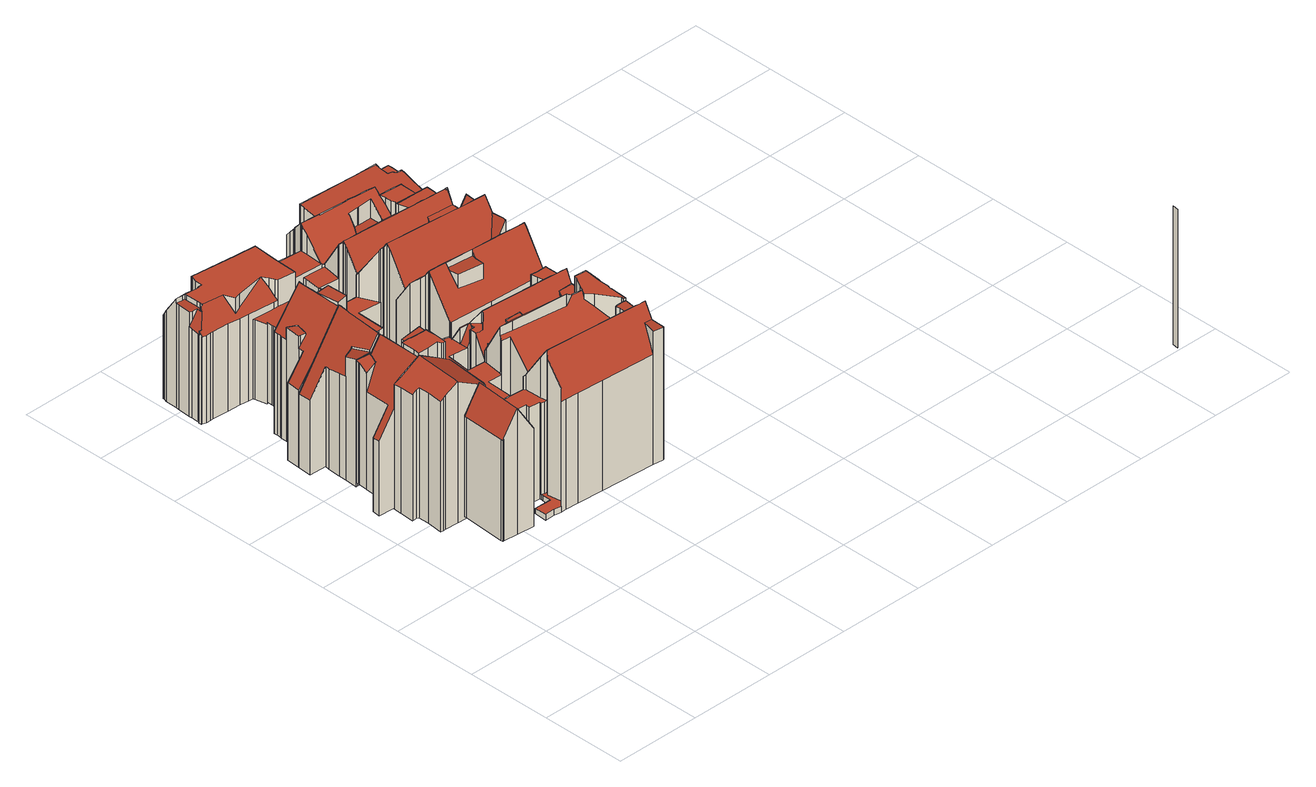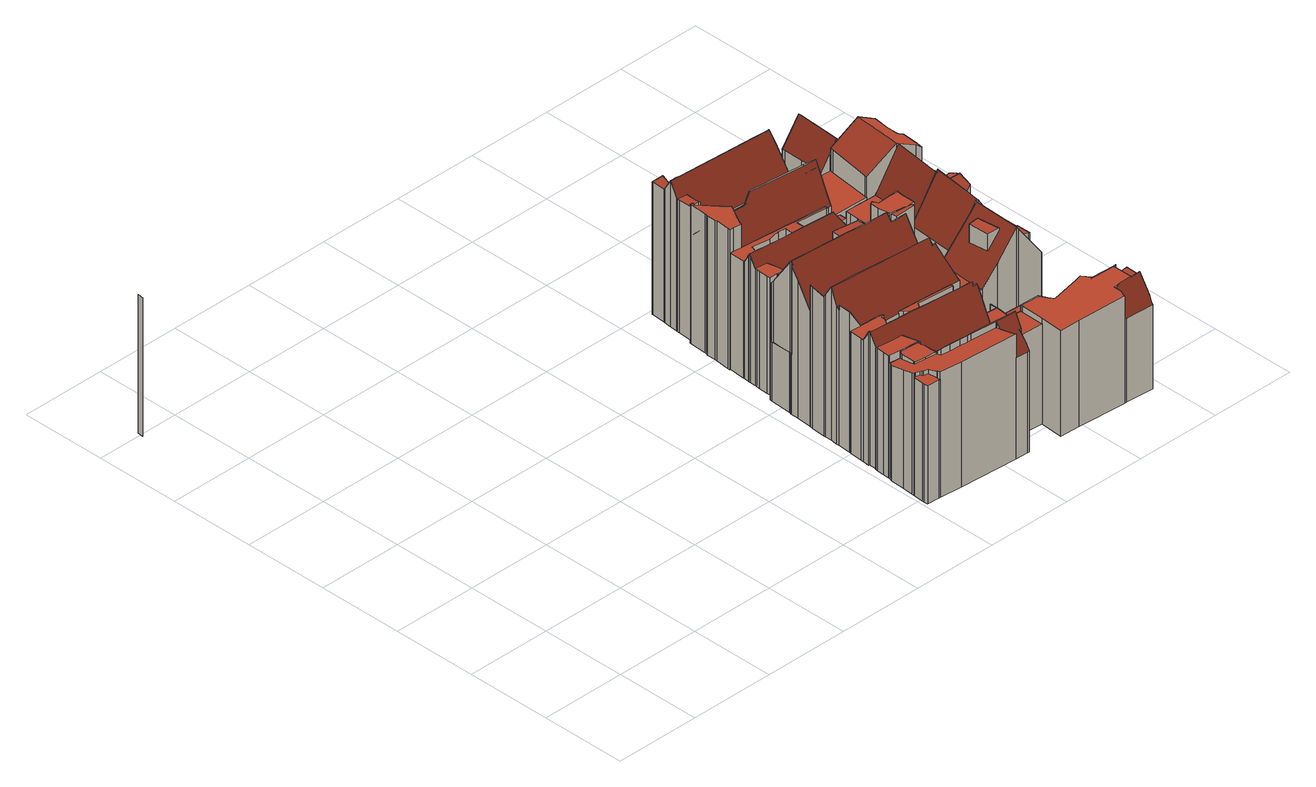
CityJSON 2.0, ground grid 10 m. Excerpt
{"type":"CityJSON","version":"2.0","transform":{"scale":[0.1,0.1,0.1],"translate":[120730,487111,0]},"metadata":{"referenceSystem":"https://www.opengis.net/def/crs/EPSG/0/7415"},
"CityObjects":{
"building1":{"type":"Building","attributes":{"dak_type":"slanted","data_area":88.81,"data_coverage":0.846,"geconstateerd":false,"gid":16983685,"h_dak_50p":15.3,"h_dak_70p":16.5,"h_dak_max":18.03,"h_dak_min":1.53,"h_maaiveld":0.956,"kas_warenhuis":false,"lod11_replace":false,"ondergronds_type":"above ground","oorspronkelijkbouwjaar":1700,"pw_actueel":"yes","pw_bron":"ahn3","reconstructie_methode":"tudelft3d-geoflow","reconstruction_skipped":false,"rmse_lod12":2.76,"rmse_lod13":1.7,"rmse_lod22":0.144,"rn":1,"status":"Pand in gebruik","t_run":171.8,"val3dity_codes_lod12":"[]","val3dity_codes_lod13":"[]","val3dity_codes_lod22":"[]"},"children":["building1-1"]},
"building1-1":{"type":"BuildingPart","parents":["building1"],"geometry":[{"type":"Solid","lod":"2.2","boundaries":[[[[0,1,2,3,4,5,6,7,8,9,10,11,12,13,14,15,16,17,18,19,20,21,22,23,24,25,26,27,28,29,30,31,32,33,34,35,36,37,38,39,40,41,42,43,44,45,46]],[[47,2,1,48]],[[49,50,15,14,51]],[[52,40,39,53]],[[54,28,27,55]],[[56,34,33,57]],[[58,13,12,59]],[[60,32,31,61]],[[62,29,28,54]],[[51,14,13,58]],[[57,33,32,60]],[[63,37,36,64]],[[65,22,21,66]],[[67,26,25,68,69]],[[55,27,26,67]],[[70,11,10,71]],[[72,8,7,73]],[[61,31,30,74]],[[75,3,2,47,76]],[[77,4,3,75]],[[66,21,20,78]],[[79,80,81,82,83,84]],[[78,20,19,85]],[[68,25,24,86]],[[84,83,82,81,87]],[[64,36,35,88]],[[89,43,42,90]],[[91,0,46,92]],[[53,39,38,93]],[[94,41,40,52]],[[90,42,41,94]],[[95,45,44,96]],[[92,46,45,95]],[[97,6,5,98]],[[99,9,8,72]],[[74,30,29,62]],[[71,10,9,99]],[[96,44,43,89]],[[100,23,22,65]],[[98,5,4,77]],[[73,7,6,97]],[[101,102,103]],[[59,12,11,70]],[[101,103,104]],[[105,106,107]],[[76,108,106,105]],[[47,108,76]],[[103,102,50,49]],[[109,16,15,50]],[[110,17,16,109]],[[93,38,37,63]],[[111,91,112,113]],[[114,115,81,80]],[[69,68,115,114]],[[86,24,23,100]],[[116,117,118,119]],[[119,118,120,121]],[[121,120,122]],[[123,85,19,18,124]],[[122,120,85,123]],[[124,18,17,110]],[[88,35,34,56]],[[48,1,0,91,111]],[[113,112,125,126]],[[126,125,80,79]],[[87,81,117,116]],[[77,75,76,105,107,127,73,97,98]],[[70,128,129,104,103,49,51,58,59]],[[129,128,70,71,99,130,131,132,133,134,84,87,116,119,121,122,123,124,110,109,50,102,101,104]],[[130,99,72,73,127,107,106,108,47,48,111,113,126,79,84,134,133,132,131]],[[90,94,52,53,93,63,64,88,135,89]],[[69,114,80,125,112,91,92,95,136,137,138,139,62,54,55,67]],[[85,120,118,117,81,115,68,86,100,65,66,78]],[[88,56,57,60,61,74,62,139,138,137,136,95,96,89,135]]]],"semantics":{"surfaces":[{"type":"GroundSurface"},{"type":"WallSurface","on_footprint_edge":true},{"type":"WallSurface","on_footprint_edge":false},{"type":"RoofSurface"}],"values":[[0,1,1,1,1,1,1,1,1,1,1,1,1,1,1,1,1,1,1,1,1,1,1,1,1,1,1,1,1,1,1,1,1,1,1,1,1,1,1,1,1,2,1,2,2,2,2,2,1,1,1,2,2,2,1,2,2,2,1,2,1,1,1,2,2,2,3,3,3,3,3,3,3,3]]}}]},
"building2":{"type":"Building","attributes":{"dak_type":"slanted","data_area":81.38,"data_coverage":0.637,"geconstateerd":false,"gid":16983687,"h_dak_50p":15.9,"h_dak_70p":16.66,"h_dak_max":18.4,"h_dak_min":12.24,"h_maaiveld":0.617,"kas_warenhuis":false,"lod11_replace":false,"ondergronds_type":"above ground","oorspronkelijkbouwjaar":1765,"pw_actueel":"yes","pw_bron":"ahn3","reconstructie_methode":"tudelft3d-geoflow","reconstruction_skipped":false,"rmse_lod12":2.17,"rmse_lod13":1.18,"rmse_lod22":0.197,"rn":1,"status":"Pand in gebruik","t_run":172.77,"val3dity_codes_lod12":"[]","val3dity_codes_lod13":"[]","val3dity_codes_lod22":"[]"},"children":["building2-1"]},
"building2-1":{"type":"BuildingPart","parents":["building2"],"geometry":[{"type":"Solid","lod":"2.2","boundaries":[[[[140,141,142,143,144,145,146,147,148,149,150,151,152,153,154,155,156,157,158,159,160,161,162,163,164,165,166,167,168,169,170,171,172,173,174,175,176,177,178,179,180]],[[181,179,178,182]],[[183,166,165,184]],[[184,165,164,185]],[[186,163,162,187]],[[185,164,163,186]],[[188,189,190,191]],[[192,193,194,195]],[[196,168,167,197]],[[197,167,166,183]],[[198,171,170,199]],[[200,172,171,198]],[[201,169,168,196]],[[202,161,160,203]],[[204,205,206,207]],[[208,209,210]],[[195,194,210]],[[207,206,145,144,211]],[[211,144,143,212]],[[212,143,142,213]],[[214,215,216,217]],[[218,180,179,181]],[[203,160,159,219]],[[187,162,161,202]],[[219,159,158,220]],[[221,156,155,222]],[[220,158,157,223,224]],[[224,223,225,226]],[[227,199,170,169,201]],[[228,229,199,227]],[[230,175,174,231]],[[232,173,172,200,233]],[[234,235,189,188]],[[191,190,193,192]],[[215,214,192]],[[236,230,235,234]],[[237,177,176,238]],[[182,178,177,237]],[[238,176,175,230,236]],[[239,140,180,218]],[[240,141,140,239]],[[241,146,145,206]],[[242,243,151,150,244]],[[245,246,243,242]],[[247,152,151,243]],[[248,153,152,247]],[[249,250,246,245,251]],[[251,245,252,253]],[[253,252,209,208]],[[254,255,250,249]],[[233,200,255,254]],[[222,155,154,256]],[[256,154,153,248]],[[226,225,229,228]],[[257,149,148,258]],[[258,148,147,259]],[[244,150,149,257]],[[259,147,146,241]],[[217,216,205,204]],[[213,142,141,240]],[[223,157,156,221]],[[231,174,173,232]],[[240,239,218,181,182,237,238,236,234,188,191,192,214,217,204,207,211,212,213]],[[221,222,256,248,247,243,246,250,255,200,198,199,229,225,223]],[[258,259,241,206,205,216,215,192,195,210,209,252,245,242,244,257]],[[220,260,261,262,263,201,196,197,183,184,185,186,187,202,203,219]],[[224,226,228,227,201,263,262,261,260,220]],[[233,254,249,251,253,208,210,194,193,190,189,235,230,231,232]]]],"semantics":{"surfaces":[{"type":"GroundSurface"},{"type":"WallSurface","on_footprint_edge":true},{"type":"WallSurface","on_footprint_edge":false},{"type":"RoofSurface"}],"values":[[0,1,1,1,1,1,2,2,1,1,1,1,1,1,2,2,2,1,1,1,2,1,1,1,1,1,1,2,1,2,1,1,2,2,2,2,1,1,1,1,1,1,1,2,1,1,2,2,2,2,2,1,1,2,1,1,1,1,2,1,1,1,3,3,3,3,3,3]]}}]},
"building3":{"type":"Building","attributes":{"dak_type":"slanted","data_area":94.38,"data_coverage":0.725,"geconstateerd":false,"gid":16983682,"h_dak_50p":13.91,"h_dak_70p":14.42,"h_dak_max":18.72,"h_dak_min":11.21,"h_maaiveld":0.719,"kas_warenhuis":false,"lod11_replace":false,"ondergronds_type":"above ground","oorspronkelijkbouwjaar":1730,"pw_actueel":"yes","pw_bron":"ahn3","reconstructie_methode":"tudelft3d-geoflow","reconstruction_skipped":false,"rmse_lod12":1.55,"rmse_lod13":2.25,"rmse_lod22":0.244,"rn":1,"status":"Pand in gebruik","t_run":245.27,"val3dity_codes_lod12":"[]","val3dity_codes_lod13":"[]","val3dity_codes_lod22":"[]"},"children":["building3-1"]},
"building3-1":{"type":"BuildingPart","parents":["building3"],"geometry":[{"type":"Solid","lod":"2.2","boundaries":[[[[264,265,266,267,268,269,270,271,272,273,274,275,276,277,278,279,280,281,282,283,284,285,286,287,288,289,290,291,292,293,294,295,296,297,298,299,300,301,302,303,304,305,306,307,308,309,310,311,312,313,314,315,316,317]],[[318,294,293,319]],[[320,268,267,321]],[[322,323,324,325]],[[326,327,328,329]],[[330,301,300,331]],[[332,299,298,333]],[[334,335,336,337]],[[338,283,282,339]],[[340,341,342]],[[343,344,310,309,345]],[[329,328,346,347]],[[348,314,313,349,350]],[[351,277,276,352]],[[353,354,355]],[[356,272,271,357]],[[357,271,270,358,359]],[[360,280,279,361]],[[361,279,278,362]],[[354,353,363,364]],[[365,366,331,367]],[[367,331,300,299,332]],[[319,293,292,368]],[[369,274,273,370]],[[371,372,373,374]],[[375,304,303,376]],[[377,375,378,379]],[[380,302,301,330]],[[333,298,297,381]],[[382,269,268,320]],[[383,316,315,384]],[[385,312,311,386]],[[350,349,335,334]],[[344,343,342]],[[387,362,278,277,351]],[[388,296,295,389]],[[389,295,294,318]],[[390,391,323,322]],[[384,315,314,348]],[[392,317,316,383]],[[393,394,395,396]],[[364,363,397,398]],[[386,311,310,344]],[[399,400,401,402]],[[403,404,400,399]],[[405,287,286,406]],[[407,408,409]],[[410,411,409]],[[374,373,411,410]],[[398,397,412]],[[413,275,274,369]],[[349,313,312,385]],[[414,415,307,306,416]],[[416,306,305,417]],[[418,419,420,421]],[[422,423,424]],[[425,388,424]],[[423,422,426]],[[366,365,426]],[[381,297,296,388,425]],[[427,394,393]],[[321,267,266,428]],[[429,265,264,430]],[[431,432,433,434]],[[417,305,304,375,377]],[[376,303,302,380]],[[402,401,327,326]],[[359,358,427]],[[358,270,269,382]],[[337,336,435]],[[430,264,317,392]],[[428,266,265,429]],[[368,292,291,436]],[[436,291,290,437]],[[437,290,289,438]],[[347,346,415,414]],[[439,308,307,415]],[[440,441,391,390]],[[421,420,404,403]],[[442,284,283,338]],[[443,285,284,442]],[[406,286,285,443]],[[339,282,281,324]],[[434,433,419,418]],[[444,445,408]],[[445,444,446,447]],[[379,378,432,431]],[[345,309,308,439]],[[438,289,288,448]],[[448,288,287,405]],[[447,446,449,450]],[[450,449,362,387]],[[352,276,275,413]],[[325,324,281,280,360]],[[341,340,451]],[[355,441,440]],[[370,273,272,356]],[[396,395,452,453]],[[453,452,372,371]],[[454,455,456,457,320,321,428,458,459,435,336,335,349,385,386,344,342,341,451,355,354,364,460,461,462]],[[412,397,363,353,355,440,390,322,325,360,361,463]],[[425,424,423,426,365,367,332,333,381]],[[368,464,465,330,331,366,426,422,424,388,389,318,319]],[[435,459,458,428,429,430,392,383,384,348,350,334,337]],[[339,324,323,391,441,355,451,340,466,467]],[[433,468,469,437,438,448,405,406,443,442,338,339,467,466,340,342,343,345,439,415,346,328,327,401,400,404,420,419]],[[329,347,414,416,417,377,379,431,434,418,421,403,399,402,326]],[[432,378,375,376,380,330,465,464,368,436,437,469,468,433]],[[362,449,446,444,408,407,409,411,373,372,452,395,394,427,358,382,320,457,456,455,454,462,461,460,364,398,412,463,361]],[[352,413,369,370,356,357,359,427,393,396,453,371,374,410,409,408,445,447,450,387,351]]]],"semantics":{"surfaces":[{"type":"GroundSurface"},{"type":"WallSurface","on_footprint_edge":true},{"type":"WallSurface","on_footprint_edge":false},{"type":"RoofSurface"}],"values":[[0,1,1,2,2,1,1,2,1,2,1,2,1,1,2,1,1,1,1,2,2,1,1,1,2,1,2,1,1,1,1,1,2,2,1,1,1,2,1,1,2,2,1,2,2,1,2,2,2,2,1,1,1,1,2,2,2,2,2,1,2,1,1,2,1,1,2,2,1,2,1,1,1,1,1,2,1,2,2,1,1,1,1,2,2,2,2,1,1,1,2,2,1,1,2,2,1,2,2,3,3,3,3,3,3,3,3,3,3,3]]}}]},
"building4":{"type":"Building","attributes":{"dak_type":"slanted","data_area":104.16,"data_coverage":0.76,"geconstateerd":false,"gid":16983706,"h_dak_50p":15.08,"h_dak_70p":16.25,"h_dak_max":17.94,"h_dak_min":3.65,"h_maaiveld":0.232,"kas_warenhuis":false,"lod11_replace":false,"ondergronds_type":"above ground","oorspronkelijkbouwjaar":1720,"pw_actueel":"yes","pw_bron":"ahn3","reconstructie_methode":"tudelft3d-geoflow","reconstruction_skipped":false,"rmse_lod12":4.05,"rmse_lod13":1.45,"rmse_lod22":0.137,"rn":1,"status":"Pand in gebruik","t_run":221.64,"val3dity_codes_lod12":"[]","val3dity_codes_lod13":"[]","val3dity_codes_lod22":"[]"},"children":["building4-1"]},
"building4-1":{"type":"BuildingPart","parents":["building4"],"geometry":[{"type":"Solid","lod":"2.2","boundaries":[[[[470,471,472,473,474,475,476,477,478,479,480,481,482,483,484,485,486,487,488,489,490,491,492,493,494,495,496,497,498,499,500,501,502,503,504,505,506,507,508,509,510,511,512,513,514]],[[515,516,517,518]],[[519,491,490,520]],[[521,488,487,522]],[[523,496,495,524]],[[525,526,527,528]],[[522,487,486,527]],[[529,506,505,530,531]],[[532,493,492,533]],[[534,535,483,482,536]],[[537,538,535,534]],[[539,497,496,523]],[[540,489,488,521]],[[541,481,480,542]],[[533,492,491,519]],[[543,513,512,544]],[[545,503,502,546]],[[547,470,514,548]],[[549,471,470,547]],[[550,510,509,551]],[[552,511,510,550]],[[553,504,503,545]],[[548,514,513,543]],[[530,505,504,553]],[[554,484,483,535]],[[542,480,479,555]],[[556,555,479,478,557,558]],[[559,498,497,539,560]],[[561,499,498,559]],[[562,563,494,493,532]],[[564,565,566,567]],[[567,566,568]],[[569,570,571,572]],[[573,574,575,576]],[[565,564,577]],[[578,579,574,573]],[[580,476,475,581]],[[582,474,473,583]],[[584,581,475,474,582]],[[581,584,585]],[[518,517,586,587]],[[587,586,472,471,549]],[[536,482,481,541]],[[588,589,590]],[[526,525,590]],[[560,539,591,592]],[[593,594,577]],[[595,596,568]],[[576,575,597,598]],[[599,600,501,500,601]],[[546,502,501,600]],[[602,603,563,562]],[[524,495,494,563]],[[604,605,579,578]],[[606,485,484,554]],[[598,597,600,599]],[[607,508,507,608]],[[528,527,486,485,606]],[[557,478,477,609]],[[610,611,555,556]],[[611,612,603,602]],[[613,614,612,611,610]],[[558,557,614,613]],[[609,477,476,580]],[[583,473,472,586]],[[594,593,570,569]],[[544,512,511,552]],[[520,490,489,540]],[[592,591,516,515]],[[601,500,499,561]],[[551,509,508,607]],[[608,507,506,529]],[[531,530,605,604]],[[589,588,538,537]],[[572,571,596,595]],[[581,585,615,616,524,563,603,612,614,557,609,580]],[[568,596,571,570,593,577,564,567]],[[617,618,532,533,519,520,540,521,522,527,526,590,589,537,534,536,619]],[[600,597,575,574,579,605,530,553,545,546]],[[611,602,562,532,618,617,619,536,541,542,555]],[[558,613,610,556]],[[616,615,585,584,582,583,586,517,516,591,539,523,524]],[[606,554,535,538,588,590,525,528]],[[531,604,578,573,620,621,622,572,595,568,566,565,577,594,569,623,543,544,552,550,551,607,608,529]],[[560,592,515,518,587,549,547,548,543,623,569,572,622,621,620,573,576,598,599,601,561,559]]]],"semantics":{"surfaces":[{"type":"GroundSurface"},{"type":"WallSurface","on_footprint_edge":false},{"type":"WallSurface","on_footprint_edge":true},{"type":"RoofSurface"}],"values":[[0,1,2,2,2,1,2,2,2,2,1,2,2,2,2,2,2,2,2,2,2,2,2,2,2,2,2,2,2,2,1,1,1,1,1,1,2,2,2,1,1,2,2,1,1,1,1,1,1,2,2,1,2,1,2,1,2,2,2,1,1,1,1,2,2,1,2,2,1,2,2,2,1,1,1,3,3,3,3,3,3,3,3,3,3]]}}]},
"building5":{"type":"Building","attributes":{"dak_type":"slanted","data_area":106.67,"data_coverage":0.816,"geconstateerd":false,"gid":16983708,"h_dak_50p":15.07,"h_dak_70p":15.94,"h_dak_max":18.12,"h_dak_min":11.18,"h_maaiveld":0.215,"kas_warenhuis":false,"lod11_replace":false,"ondergronds_type":"above ground","oorspronkelijkbouwjaar":1005,"pw_actueel":"yes","pw_bron":"ahn3","reconstructie_methode":"tudelft3d-geoflow","reconstruction_skipped":false,"rmse_lod12":2.12,"rmse_lod13":2.22,"rmse_lod22":0.149,"rn":1,"status":"Pand in gebruik","t_run":216.58,"val3dity_codes_lod12":"[]","val3dity_codes_lod13":"[]","val3dity_codes_lod22":"[]"},"children":["building5-1"]},
"building5-1":{"type":"BuildingPart","parents":["building5"],"geometry":[{"type":"Solid","lod":"2.2","boundaries":[[[[624,625,626,627,628,629,499,630,631,497,632,633,634,635,636,637,638,495,639,640,641,642,643,644,491,645,646,647,648,649,650,651,652,653,654,655,656,657,658,659,660,661,662,663,664]],[[665,627,626,666]],[[667,631,630,668]],[[669,645,491,670]],[[671,639,495,672]],[[673,632,497,674]],[[674,497,631,667]],[[675,653,652,676]],[[676,652,651,677]],[[672,495,638,678]],[[679,680,681]],[[680,679,624,664,682]],[[683,655,654,684]],[[685,642,641,686]],[[687,688,689,690]],[[668,630,499,691]],[[692,629,628,693]],[[694,661,660,695]],[[682,664,663,696]],[[697,640,639,671]],[[686,641,640,697]],[[698,658,657,699]],[[700,644,643,701]],[[670,491,644,700]],[[702,646,645,669]],[[703,704,705,706]],[[695,660,659,704,703]],[[696,663,662,707]],[[666,626,625,708]],[[691,499,629,692]],[[684,654,653,675]],[[706,705,709,710]],[[704,659,658,698]],[[711,633,632,673]],[[712,635,634,713]],[[714,636,635,712]],[[678,638,637,715]],[[716,717,718,719]],[[713,634,633,711]],[[710,709,715,720]],[[701,643,642,685]],[[721,647,646,702]],[[722,723,724,725]],[[726,727,728,729]],[[730,656,655,683]],[[690,689,717,716]],[[693,628,627,665]],[[699,657,656,730]],[[719,718,731]],[[720,715,637,636,714]],[[677,651,650,732]],[[733,734,735]],[[732,650,649,736]],[[737,738,736,739]],[[734,733,738,737]],[[739,736,649,648,688,687]],[[688,648,647,721]],[[725,724,727,726]],[[707,662,661,694]],[[708,625,624,679]],[[729,728,723,722]],[[691,692,693,740,668]],[[733,735,731,718,717,689,688,721,702,669,670,700,701,685,741,742,743,744,745,683,684,675,676,677,732,736,738]],[[746,747,697,671,672,678,715,709,705,704,698,699]],[[707,748,681,680,682,696]],[[734,737,739,687,690,716,719,731,735]],[[668,740,693,665,666,749,750,751,752,713,711,673,674,667]],[[679,681,748,707,694,695,703,706,710,720,714,712,713,752,751,750,749,666,708]],[[729,722,725,726]],[[743,742,741,685,686,697,747,746,699,730,683,745,744],[723,728,727,724]]]],"semantics":{"surfaces":[{"type":"GroundSurface"},{"type":"WallSurface","on_footprint_edge":true},{"type":"WallSurface","on_footprint_edge":false},{"type":"RoofSurface"}],"values":[[0,1,1,1,1,1,1,1,1,1,2,1,1,1,2,1,1,1,1,1,1,1,1,1,1,2,1,1,1,1,1,2,1,1,1,1,1,2,1,2,1,1,2,2,1,2,1,1,2,1,1,2,1,2,2,1,1,2,1,1,2,3,3,3,3,3,3,3,3,3]]}}]},
"building6":{"type":"Building","attributes":{"dak_type":"slanted","data_area":128.29,"data_coverage":0.849,"geconstateerd":false,"gid":5332449,"h_dak_50p":12.74,"h_dak_70p":14.14,"h_dak_max":15.09,"h_dak_min":10.23,"h_maaiveld":0.184,"kas_warenhuis":false,"lod11_replace":false,"ondergronds_type":"above ground","oorspronkelijkbouwjaar":1740,"pw_actueel":"yes","pw_bron":"ahn3","reconstructie_methode":"tudelft3d-geoflow","reconstruction_skipped":false,"rmse_lod12":1.54,"rmse_lod13":1.55,"rmse_lod22":0.168,"rn":1,"status":"Pand in gebruik","t_run":336.44,"val3dity_codes_lod12":"[]","val3dity_codes_lod13":"[]","val3dity_codes_lod22":"[]"},"children":["building6-1"]},
"building6-1":{"type":"BuildingPart","parents":["building6"],"geometry":[{"type":"Solid","lod":"2.2","boundaries":[[[[753,754,755,756,757,758,759,760,761,762,763,764,765,766,767,768,769,770,771,772,773,774,775,776,777,778,779,780,781,782,783,784,785,786,787,788,789,790,791,792,793,794,795,796,797,798,799,800,801,802,803,804,805,806,807,808]],[[809,761,760,810]],[[811,812,785,784,813]],[[814,795,794,815]],[[816,804,803,817]],[[818,805,804,816]],[[819,820,821,822]],[[823,824,825,826]],[[827,802,801,828]],[[817,803,802,827]],[[829,758,757,830]],[[831,781,780,832]],[[833,834,835]],[[836,807,806,837]],[[838,797,796,839,840]],[[841,777,776,842]],[[832,780,779,843]],[[844,808,807,836,845]],[[842,776,775,846]],[[847,848,846,849]],[[850,851,852,853]],[[853,852,854,855]],[[856,857,858,859]],[[860,773,772,861]],[[859,858,862]],[[863,864,865]],[[866,867,868,869]],[[870,871,872]],[[873,793,792,874]],[[875,876,877,878]],[[879,880,881]],[[837,806,805,818]],[[882,763,762,883]],[[884,885,824,823]],[[886,887,885,884]],[[888,889,887,886]],[[890,891,889,888]],[[892,893,894,895]],[[893,759,758,829]],[[830,757,756,896]],[[897,783,782,898]],[[822,821,834,833]],[[899,771,770,900]],[[901,902,903]],[[826,825,904,905]],[[895,894,891,890]],[[906,767,766,907]],[[908,861,772,771,899]],[[864,863,861,908]],[[909,910,865]],[[911,912,867,866]],[[913,914,912,911]],[[915,916,914,913]],[[917,786,785,812]],[[918,919,812,811]],[[920,788,787,921]],[[874,792,791,876,875]],[[876,791,790,922]],[[878,877,923,924]],[[924,923,925,926]],[[927,928,929]],[[926,925,930,931]],[[932,798,797,838]],[[933,934,799,798,932]],[[935,936,857,856]],[[937,764,763,882]],[[938,939,940,941]],[[902,901,851,850]],[[942,860,943]],[[944,945,946,947]],[[849,846,775,774,945,944]],[[948,949,950,951]],[[828,801,800,949,948]],[[896,756,755,952]],[[921,787,786,917]],[[813,784,783,897]],[[898,782,781,831]],[[953,765,764,937]],[[954,953,955,956]],[[957,958,959,960]],[[961,962,958,957]],[[956,955,962,961]],[[963,964,965]],[[964,963,848,847]],[[945,774,773,860,942]],[[966,967,968,969]],[[951,950,967,966]],[[869,868,872]],[[947,946,934,933]],[[815,794,793,873]],[[840,839,970,971]],[[883,762,761,809]],[[845,836,871,870]],[[969,968,943]],[[910,909,972,973]],[[974,975,936,935]],[[976,977,975,974]],[[978,979,980]],[[981,754,753,982]],[[905,904,982,983]],[[952,755,754,981]],[[973,972,984,985]],[[985,984,986,987]],[[988,989,977,976]],[[987,986,989,988]],[[903,990,991,992]],[[941,940,916,915]],[[992,991,939,938]],[[960,959,990,903]],[[839,796,795,814]],[[810,760,759,893,892]],[[971,970,993,994]],[[994,993,995,996]],[[996,995,928,927]],[[997,789,788,920]],[[922,790,789,997,998]],[[900,770,769,999,1000]],[[998,997,1001,1002]],[[1002,1001,1003]],[[931,930,820,819]],[[1004,768,767,906]],[[1005,907,766,765,953,954]],[[1000,999,862]],[[855,854,907,1005]],[[949,800,799,934]],[[979,978,880,879]],[[843,779,778,1006]],[[1006,778,777,841]],[[999,769,768,1004]],[[983,982,753,808,844]],[[846,848,963,965,881,880,978,980,822,833,835,918,811,813,897,898,831,832,843,1006,841,842]],[[968,967,950,949,934,946,945,942,943]],[[866,869,872,871,836,837,818,816,817,827,828,948,1007,1008]],[[826,905,983,844,845,870,872,868,867,912,914,916,940,939,991,990,959,958,962,955,953,937,882,883,809,810,892,895,890,888,886,884,823]],[[896,952,981,982,904,825,824,885,887,889,891,894,893,829,830]],[[928,995,993,970,839,814,815,873,874,875,878,924,1009,929]],[[1001,997,920,921,917,812,919,918,835,834,1010,1003]],[[821,820,930,925,923,877,876,922,998,1002,1003,1010,834]],[[1000,862,858,857,936,975,977,989,986,984,972,909,865,864,908,899,900]],[[854,852,851,901,903,992,938,941,915,913,911,866,1008,1007,948,951,966,969,943,860,861,863,865,910,973,985,987,988,976,974,935,856,859,862,999,1004,906,907]],[[954,956,961,957,960,903,902,850,853,855,1005]],[[979,879,881,965,964,847,849,944,947,933,932,838,840,971,994,996,927,929,1009,924,926,931,819,822,980]]]],"semantics":{"surfaces":[{"type":"GroundSurface"},{"type":"WallSurface","on_footprint_edge":true},{"type":"WallSurface","on_footprint_edge":false},{"type":"RoofSurface"}],"values":[[0,1,1,1,1,1,2,2,1,1,1,1,2,1,1,1,1,1,1,2,2,2,2,1,2,2,2,2,1,2,2,1,1,2,2,2,2,2,1,1,1,2,1,2,2,2,1,1,2,2,2,2,2,1,2,1,1,1,2,2,2,2,1,1,2,1,2,2,2,2,1,2,1,1,1,1,1,1,2,2,2,2,2,2,1,2,2,2,2,1,2,1,2,2,2,2,2,2,1,2,1,2,2,2,2,2,2,2,2,1,1,2,2,2,1,1,1,2,2,2,1,1,2,2,1,2,1,1,1,1,3,3,3,3,3,3,3,3,3,3,3,3]]}}]},
"building7":{"type":"Building","attributes":{"dak_type":"slanted","data_area":79.74,"data_coverage":0.815,"geconstateerd":false,"gid":14483168,"h_dak_50p":13.46,"h_dak_70p":14.42,"h_dak_max":15.91,"h_dak_min":9.42,"h_maaiveld":0.231,"kas_warenhuis":false,"lod11_replace":false,"ondergronds_type":"above ground","oorspronkelijkbouwjaar":1715,"pw_actueel":"yes","pw_bron":"ahn3","reconstructie_methode":"tudelft3d-geoflow","reconstruction_skipped":false,"rmse_lod12":2.51,"rmse_lod13":1.29,"rmse_lod22":0.547,"rn":1,"status":"Pand in gebruik","t_run":197.36,"val3dity_codes_lod12":"[]","val3dity_codes_lod13":"[]","val3dity_codes_lod22":"[]"},"children":["building7-1"]},
"building7-1":{"type":"BuildingPart","parents":["building7"],"geometry":[{"type":"Solid","lod":"2.2","boundaries":[[[[1011,1012,1013,1014,1015,1016,1017,1018,1019,1020,1021,1022,1023,1024,1025,1026,1027,1028,1029,1030,764,1031,1032,1033,1034,1035,1036,1037,1038,1039,1040,664,1041,1042,1043,1044,1045,660,1046,1047,1048,1049,1050,1051,1052,1053,1054]],[[1055,1019,1018,1056]],[[1057,1040,1039,1058]],[[1059,1035,1034,1060]],[[1060,1034,1033,1061]],[[1062,1020,1019,1055]],[[1063,1015,1014,1064]],[[1065,1017,1016,1066]],[[1067,1068,1043,1042,1069]],[[1070,664,1040,1057]],[[1071,1041,664,1070]],[[1058,1039,1038,1072]],[[1073,1022,1021,1074]],[[1075,1076,1068,1067]],[[1077,1023,1022,1073]],[[1056,1018,1017,1065]],[[1078,1025,1024,1079]],[[1074,1021,1020,1062]],[[1080,1081,1046,660,1082]],[[1083,1047,1046,1081]],[[1082,660,1045,1084]],[[1085,1048,1047,1083]],[[1086,1087,1088]],[[1066,1016,1015,1063]],[[1064,1014,1013,1089]],[[1090,1012,1011,1091]],[[1092,1093,1091,1094]],[[1095,1096,1052,1051,1097]],[[1097,1051,1050,1098]],[[1099,1054,1053,1100]],[[1101,1036,1035,1059]],[[1102,1037,1036,1101]],[[1072,1038,1037,1102]],[[1103,1104,1105,1106]],[[1107,1108,1076,1075]],[[1109,1028,1027,1110]],[[1089,1013,1012,1090]],[[1111,1112,1113]],[[1069,1042,1041,1071]],[[1114,1030,1029,1115]],[[1116,1032,1031,1117]],[[1061,1033,1032,1116]],[[1118,764,1030,1114]],[[1104,1044,1043,1068]],[[1084,1045,1044,1104,1103]],[[1113,1112,1108,1107]],[[1119,1120,1081,1080]],[[1121,1078,1122,1123]],[[1094,1091,1011,1054,1099]],[[1124,1049,1048,1085]],[[1125,1026,1025,1078,1121]],[[1123,1122,1126,1127]],[[1128,1125,1129,1130]],[[1130,1129,1096,1095]],[[1100,1053,1052,1096]],[[1115,1029,1028,1109,1131]],[[1131,1109,1087,1086]],[[1117,1031,764,1118]],[[1079,1024,1023,1077]],[[1127,1126,1093,1092]],[[1110,1027,1026,1125,1128]],[[1098,1050,1049,1124]],[[1106,1105,1132,1133]],[[1133,1132,1120,1119]],[[1069,1071,1070,1057,1058,1072,1134,1135,1136,1137,1111,1113,1107,1075,1067]],[[1138,1059,1060,1061,1116,1117,1118,1114,1115,1131,1086,1088,1139,1140]],[[1141,1142,1143,1098,1124,1085,1083,1081,1120,1132,1105,1104,1068,1076,1108,1112,1111,1137,1136,1135,1134,1072,1102,1101,1144,1145,1146,1147,1148,1149,1150,1151,1152]],[[1103,1106,1133,1119,1080,1082,1084]],[[1149,1148,1147,1146,1145,1144,1101,1059,1138,1140,1139,1088,1087,1109,1110,1128,1130,1095,1097,1098,1143,1142,1141,1152,1151,1150]],[[1126,1122,1078,1079,1077,1073,1074,1062,1055,1056,1065,1066,1063,1064,1089,1090,1091,1093]],[[1129,1125,1121,1123,1127,1092,1094,1099,1100,1096]]]],"semantics":{"surfaces":[{"type":"GroundSurface"},{"type":"WallSurface","on_footprint_edge":true},{"type":"WallSurface","on_footprint_edge":false},{"type":"RoofSurface"}],"values":[[0,1,1,1,1,1,1,1,1,1,1,1,1,2,1,1,1,1,1,1,1,1,2,1,1,1,2,1,1,1,1,1,1,2,2,1,1,2,1,1,1,1,1,1,1,2,2,2,1,1,1,2,2,2,1,1,2,1,1,2,1,1,2,2,3,3,3,3,3,3,3]]}}]},
"building8":{"type":"Building","attributes":{"dak_type":"slanted","data_area":2191.54,"data_coverage":0.922,"geconstateerd":false,"gid":14482971,"h_dak_50p":20.48,"h_dak_70p":23.09,"h_dak_max":25.31,"h_dak_min":1.17,"h_maaiveld":0.557,"kas_warenhuis":false,"lod11_replace":false,"ondergronds_type":"above ground","oorspronkelijkbouwjaar":1956,"pw_actueel":"yes","pw_bron":"ahn3","reconstructie_methode":"tudelft3d-geoflow","reconstruction_skipped":false,"rmse_lod12":7.93,"rmse_lod13":3.22,"rmse_lod22":0.516,"rn":1,"status":"Pand in gebruik","t_run":7110.3,"val3dity_codes_lod12":"[104]","val3dity_codes_lod13":"[104]","val3dity_codes_lod22":"[303]"},"children":["building8-1"]},
"building8-1":{"type":"BuildingPart","parents":["building8"],"geometry":[{"type":"MultiSurface","lod":"2.2","boundaries":[[[1153,1154,1155,1156]]],"semantics":{"surfaces":[{"type":"WallSurface","on_footprint_edge":true}],"values":[0]}}]}
},
"vertices":[
[145,276,10],[154,275,10],[261,268,10],[263,268,10],[271,268,10],[274,267,10],[273,252,10],[273,249,10],[273,248,10],[272,239,10],[271,230,10],[271,229,10],[270,213,10],[270,212,10],[269,212,10],[257,213,10],[193,217,10],[162,219,10],[146,220,10],[140,220,10],[131,221,10],[120,221,10],[121,236,10],[140,235,10],[141,246,10],[141,248,10],[141,250,10],[128,251,10],[129,256,10],[109,257,10],[108,257,10],[107,257,10],[106,249,10],[105,225,10],[105,222,10],[85,224,10],[68,225,10],[67,225,10],[67,228,10],[70,278,10],[70,281,10],[71,280,10],[78,280,10],[89,279,10],[98,279,10],[111,278,10],[114,278,10],[261,268,137],[154,275,138],[257,213,166],[257,213,139],[269,212,165],[70,281,127],[70,278,127],[129,256,123],[128,251,123],[105,222,125],[105,225,125],[270,212,165],[270,213,165],[106,249,126],[107,257,127],[109,257,123],[67,225,128],[68,225,130],[121,236,16],[120,221,17],[141,250,123],[141,248,16],[141,248,123],[271,229,165],[271,230,166],[273,248,166],[273,249,165],[108,257,124],[263,268,166],[261,268,165],[271,268,166],[131,221,17],[148,247,182],[148,247,123],[148,247,16],[148,247,10],[152,247,10],[152,247,182],[140,220,17],[141,246,16],[148,247,181],[85,224,157],[89,279,158],[78,280,140],[145,276,123],[114,278,123],[67,228,128],[71,280,129],[111,278,123],[98,279,144],[273,252,165],[274,267,166],[272,239,181],[140,235,17],[257,214,141],[257,214,140],[257,214,166],[262,230,165],[262,263,165],[262,263,145],[261,250,165],[261,268,138],[193,217,139],[162,219,139],[145,276,138],[146,274,123],[146,274,140],[145,247,123],[145,247,16],[147,246,181],[147,246,16],[145,243,16],[145,243,175],[146,226,17],[146,226,149],[146,226,148],[140,220,139],[146,220,139],[147,255,123],[147,255,170],[266,250,165],[269,229,165],[264,230,165],[269,239,181],[268,239,181],[265,239,181],[260,240,181],[166,246,182],[85,227,157],[111,277,123],[111,276,123],[109,261,123],[109,258,123],
[276,293,6],[275,290,6],[275,288,6],[274,268,6],[274,267,6],[271,268,6],[192,273,6],[164,275,6],[154,275,6],[154,277,6],[156,305,6],[146,306,6],[129,307,6],[128,279,6],[128,277,6],[122,277,6],[99,279,6],[97,279,6],[62,281,6],[46,282,6],[43,282,6],[40,282,6],[42,301,6],[42,313,6],[39,314,6],[34,314,6],[35,330,6],[35,340,6],[42,339,6],[67,338,6],[104,335,6],[149,333,6],[150,333,6],[199,330,6],[252,326,6],[264,326,6],[274,325,6],[278,325,6],[278,322,6],[276,306,6],[276,303,6],[276,306,170],[278,322,170],[35,330,153],[34,314,153],[39,314,156],[42,313,158],[42,301,158],[263,323,170],[263,323,138],[258,313,155],[258,313,170],[253,305,170],[253,305,169],[241,306,169],[241,306,171],[42,339,157],[35,340,152],[149,333,124],[104,335,125],[150,333,124],[67,338,171],[40,282,158],[43,282,160],[272,271,169],[272,271,135],[271,268,131],[271,268,169],[229,302,179],[229,302,165],[240,306,170],[274,267,169],[274,268,169],[275,288,169],[250,299,170],[250,299,164],[256,292,156],[256,292,170],[276,303,169],[46,282,162],[62,281,171],[99,279,125],[122,277,124],[97,279,125],[97,279,151],[98,283,125],[98,283,151],[104,335,149],[104,333,149],[104,333,125],[264,326,133],[252,326,133],[199,330,135],[150,333,137],[263,324,170],[263,324,136],[264,326,170],[278,325,170],[274,325,170],[276,293,169],[275,290,169],[192,273,132],[146,306,164],[146,306,124],[156,305,164],[147,309,168],[147,309,124],[129,307,124],[128,279,124],[150,330,142],[150,330,124],[147,309,178],[162,308,167],[162,308,179],[150,332,138],[150,332,124],[128,277,124],[154,277,134],[154,275,132],[164,275,132],[63,287,171],[63,290,171],[66,332,171],[67,336,171],
[281,367,7],[280,363,7],[280,361,7],[280,354,7],[280,353,7],[280,352,7],[279,345,7],[279,344,7],[278,325,7],[209,329,7],[207,329,7],[196,330,7],[158,332,7],[157,332,7],[157,336,7],[159,354,7],[159,360,7],[159,362,7],[156,362,7],[138,363,7],[133,364,7],[133,363,7],[132,350,7],[131,340,7],[131,334,7],[127,334,7],[94,336,7],[74,337,7],[65,338,7],[16,341,7],[17,350,7],[36,349,7],[38,380,7],[39,391,7],[39,392,7],[39,395,7],[56,394,7],[69,393,7],[86,392,7],[95,391,7],[96,391,7],[106,391,7],[107,390,7],[127,389,7],[133,389,7],[151,388,7],[156,387,7],[160,387,7],[160,389,7],[262,383,7],[270,382,7],[272,382,7],[281,382,7],[281,378,7],[17,350,93],[16,341,94],[280,353,157],[280,354,156],[165,362,142],[165,362,138],[159,362,128],[159,362,142],[128,374,144],[128,374,123],[127,385,123],[127,385,145],[69,393,167],[56,394,147],[39,395,150],[39,392,149],[263,375,144],[263,375,122],[265,366,138],[265,366,144],[138,363,123],[156,362,122],[156,372,122],[156,372,141],[156,383,122],[156,387,123],[156,387,114],[151,388,123],[127,386,123],[127,386,145],[270,382,144],[262,383,109],[262,383,144],[157,332,140],[158,332,140],[174,362,142],[174,362,155],[167,370,142],[278,325,143],[279,344,144],[279,345,142],[279,345,144],[159,360,142],[159,354,142],[157,336,111],[175,361,142],[175,361,157],[56,391,149],[56,391,147],[56,394,150],[65,338,170],[207,329,141],[209,329,141],[219,331,141],[219,331,111],[210,332,111],[210,332,141],[96,391,123],[95,391,124],[96,391,144],[96,389,123],[96,389,144],[86,392,139],[39,391,149],[280,352,155],[281,382,144],[272,382,144],[160,389,111],[160,387,114],[157,336,140],[38,380,121],[36,349,123],[165,363,142],[165,363,139],[281,378,144],[259,340,143],[259,340,131],[256,333,119],[256,333,143],[174,359,142],[174,359,154],[124,362,144],[124,362,123],[127,363,123],[127,363,144],[123,364,144],[123,364,123],[131,340,122],[132,350,122],[195,350,142],[195,350,141],[206,350,141],[213,349,142],[213,349,141],[167,353,142],[196,330,141],[127,389,145],[127,389,123],[107,390,144],[106,391,144],[108,367,144],[108,367,123],[121,368,123],[121,368,144],[55,384,146],[55,384,145],[54,384,145],[38,380,143],[55,386,146],[263,346,143],[280,361,144],[280,363,144],[281,367,144],[96,374,144],[96,374,123],[95,367,123],[95,367,144],[266,362,144],[74,337,155],[94,336,123],[127,334,122],[133,389,123],[165,365,142],[165,365,140],[133,364,123],[133,363,123],[196,342,126],[196,342,141],[196,333,111],[196,333,141],[131,334,122],[159,335,111],[159,335,140],[166,371,141],[235,335,119],[235,335,142],[261,355,157],[267,354,157],[268,354,157],[275,354,157],[271,362,144],[268,362,144],[195,359,157],[215,358,157],[235,357,157],[163,353,142],[69,390,167],[69,391,167],[156,365,122],[156,364,122],[94,341,123],[94,339,123],
[162,425,2],[157,426,2],[143,426,2],[142,426,2],[134,427,2],[134,426,2],[133,398,2],[132,389,2],[126,389,2],[100,391,2],[71,393,2],[68,393,2],[67,393,2],[57,394,2],[41,395,2],[39,395,2],[40,410,2],[40,419,2],[41,433,2],[42,439,2],[22,440,2],[23,456,2],[73,453,2],[74,453,2],[105,451,2],[130,450,2],[144,449,2],[162,448,2],[280,440,2],[285,440,2],[284,422,2],[284,414,2],[284,413,2],[283,412,2],[283,410,2],[282,385,2],[281,382,2],[280,382,2],[212,386,2],[161,389,2],[160,389,2],[160,390,2],[162,419,2],[162,420,2],[162,421,2],[155,448,139],[155,448,38],[144,446,37],[144,446,142],[23,456,88],[22,440,89],[41,433,120],[40,419,122],[144,449,37],[130,450,37],[41,411,146],[41,411,124],[40,410,123],[40,410,146],[281,382,137],[282,385,71],[282,385,141],[74,453,168],[73,453,167],[57,394,153],[57,394,151],[67,393,169],[57,395,153],[57,395,151],[162,448,38],[42,439,120],[68,393,167],[71,393,162],[162,420,180],[162,419,178],[283,412,72],[284,413,72],[162,425,172],[162,421,178],[157,426,172],[160,389,136],[161,389,136],[160,390,137],[283,410,72],[41,395,151],[100,391,118],[100,391,144],[126,389,37],[126,389,144],[280,440,137],[162,448,138],[285,440,137],[105,451,119],[105,451,56],[184,403,173],[184,403,157],[214,399,155],[214,399,173],[215,411,173],[183,419,180],[183,419,172],[216,416,172],[216,416,180],[282,412,180],[282,412,71],[282,413,71],[282,413,178],[183,414,173],[282,410,178],[282,410,71],[133,398,33],[134,426,32],[134,427,37],[142,426,37],[134,426,37],[128,425,37],[143,426,38],[143,426,172],[56,418,144],[56,418,146],[54,417,144],[162,447,38],[162,447,138],[183,417,172],[183,417,178],[216,415,178],[216,415,173],[282,414,71],[282,414,176],[284,414,176],[284,414,72],[284,422,164],[105,448,119],[105,448,56],[280,385,141],[280,385,70],[39,395,151],[212,386,136],[280,382,137],[132,389,33],[100,395,144],[100,395,118],[100,395,57],[126,397,145],[126,397,37],[130,445,37],[130,447,37],[72,438,168],[74,450,168],[67,394,169],[274,412,180],[255,414,180],[253,414,180],[164,420,180],
[288,482,2],[288,478,2],[287,470,2],[287,463,2],[287,460,2],[286,444,2],[266,441,2],[164,448,2],[163,452,2],[164,475,2],[164,479,2],[164,483,2],[163,483,2],[160,483,2],[132,485,2],[125,450,2],[119,450,2],[81,453,2],[75,453,2],[42,455,2],[39,455,2],[24,472,2],[41,471,2],[44,471,2],[44,477,2],[45,495,2],[45,501,2],[46,504,2],[46,508,2],[46,512,2],[75,510,2],[77,510,2],[102,509,2],[121,507,2],[132,507,2],[150,506,2],[161,505,2],[244,500,2],[270,498,2],[276,498,2],[289,497,2],[287,463,169],[287,470,181],[164,448,131],[266,441,133],[24,472,93],[23,456,92],[125,450,114],[130,450,114],[163,452,138],[162,448,131],[46,512,121],[46,508,121],[46,504,121],[132,485,113],[288,482,160],[288,482,166],[282,484,157],[289,497,167],[77,510,165],[75,510,162],[75,453,165],[81,453,158],[44,477,134],[44,477,120],[46,477,123],[46,477,134],[285,440,167],[286,444,167],[287,460,165],[244,500,135],[161,505,137],[276,498,145],[119,450,114],[132,507,112],[121,507,113],[39,455,115],[42,455,118],[41,471,116],[150,506,138],[150,506,112],[151,504,112],[151,504,141],[270,498,135],[288,478,166],[159,485,112],[159,485,171],[164,475,176],[164,483,175],[164,479,181],[163,483,175],[160,483,112],[52,476,134],[52,476,132],[53,478,133],[53,478,134],[160,483,175],[44,471,120],[99,468,159],[99,468,137],[98,492,139],[98,492,159],[83,492,158],[83,492,156],[86,466,153],[86,466,158],[102,509,135],[54,484,135],[45,501,121],[53,491,132],[53,491,135],[55,489,135],[45,495,121],[46,495,135],[46,495,122],[45,495,135],[270,445,139],[75,455,165],[75,465,165],[75,467,165],[76,492,165],[76,508,165],[121,486,113],[119,451,114],[275,493,144],[274,471,181],[263,471,181],[204,476,181],[166,479,181],
[280,610,2],[281,610,2],[296,609,2],[296,604,2],[296,602,2],[295,591,2],[295,590,2],[295,587,2],[294,575,2],[293,558,2],[292,555,2],[292,553,2],[278,554,2],[255,555,2],[246,556,2],[245,556,2],[244,556,2],[229,557,2],[208,558,2],[207,558,2],[159,561,2],[125,563,2],[103,565,2],[98,565,2],[66,567,2],[55,568,2],[40,569,2],[21,570,2],[18,570,2],[12,570,2],[8,571,2],[7,571,2],[7,574,2],[8,576,2],[8,577,2],[8,585,2],[8,589,2],[9,604,2],[10,608,2],[10,622,2],[11,625,2],[11,627,2],[44,625,2],[47,625,2],[104,621,2],[128,620,2],[126,593,2],[160,591,2],[164,603,2],[166,602,2],[166,607,2],[166,611,2],[167,617,2],[170,617,2],[184,616,2],[253,612,2],[294,575,141],[295,587,144],[7,574,110],[7,574,105],[7,571,105],[44,625,100],[11,627,100],[166,611,127],[166,607,132],[167,617,120],[21,587,129],[21,587,123],[21,584,123],[21,584,129],[281,595,145],[281,595,140],[280,605,140],[280,605,147],[166,602,137],[164,603,137],[295,591,140],[296,602,140],[18,570,104],[21,570,104],[18,584,129],[18,584,123],[18,581,123],[184,616,120],[170,617,120],[104,621,126],[47,625,101],[47,625,128],[66,567,103],[98,565,102],[40,569,104],[253,612,148],[184,616,148],[103,565,102],[102,567,126],[102,567,105],[103,565,126],[254,563,143],[254,563,126],[255,559,121],[255,559,143],[255,558,120],[255,558,143],[244,562,124],[244,562,120],[244,560,120],[244,560,122],[159,561,117],[207,558,117],[244,559,120],[208,559,118],[208,559,120],[208,561,120],[184,589,150],[184,589,142],[184,590,142],[184,590,149],[184,610,146],[184,610,127],[184,595,143],[11,625,103],[10,622,108],[10,608,129],[10,608,124],[18,608,123],[18,608,129],[60,573,127],[60,573,112],[94,579,126],[292,555,137],[293,558,137],[286,594,145],[286,594,140],[287,593,145],[287,593,140],[288,591,144],[288,591,140],[293,590,145],[293,590,140],[295,590,145],[295,590,140],[294,590,140],[294,590,145],[296,604,140],[8,571,104],[12,570,104],[208,558,120],[229,557,120],[254,571,135],[254,571,143],[253,578,143],[280,606,140],[280,606,148],[246,556,117],[255,555,117],[207,558,120],[208,562,120],[208,562,121],[215,587,150],[215,587,142],[220,587,150],[220,587,142],[229,586,150],[229,586,142],[8,576,105],[10,574,110],[10,574,109],[8,585,106],[8,577,105],[9,604,124],[21,608,123],[21,608,129],[21,606,123],[21,606,129],[40,608,128],[40,608,127],[36,607,128],[21,592,123],[21,592,129],[128,620,125],[126,593,125],[126,593,119],[244,563,125],[244,563,120],[292,553,136],[253,584,149],[253,584,142],[242,585,142],[242,585,150],[159,561,118],[159,563,118],[125,563,125],[125,563,118],[125,565,118],[125,565,125],[160,591,150],[160,591,118],[160,590,118],[160,590,149],[296,609,140],[278,554,136],[278,554,144],[279,557,137],[279,557,143],[280,576,143],[280,576,141],[267,577,141],[267,577,143],[280,574,143],[280,574,140],[99,573,115],[99,573,126],[95,579,126],[160,589,147],[160,589,118],[160,583,118],[160,583,141],[47,624,103],[47,624,128],[211,570,121],[211,570,131],[243,565,127],[243,565,120],[242,579,143],[242,579,121],[53,571,109],[53,571,127],[47,582,128],[281,610,140],[280,610,140],[280,610,149],[213,579,121],[213,579,141],[224,579,121],[224,579,142],[226,579,142],[226,579,121],[253,578,141],[253,579,141],[253,579,144],[44,617,112],[44,617,128],[44,608,126],[44,608,128],[8,589,107],[8,589,124],[244,556,117],[244,556,120],[12,589,112],[12,589,123],[18,588,123],[245,556,117],[255,555,144],[55,568,103],[177,590,150],[181,589,150],[23,608,129],[18,587,123],
[133,531,2],[132,531,2],[86,534,2],[79,535,2],[76,535,2],[77,545,2],[77,546,2],[77,553,2],[75,551,2],[72,564,2],[71,567,2],[96,565,2],[105,565,2],[131,563,2],[135,563,2],[162,561,2],[222,557,2],[253,556,2],[263,555,2],[291,553,2],[292,545,2],[291,537,2],[291,536,2],[291,534,2],[290,534,2],[290,525,2],[291,525,2],[290,516,2],[290,513,2],[289,499,2],[287,497,2],[251,499,2],[247,500,2],[227,501,2],[204,502,2],[161,508,2],[161,511,2],[162,530,2],[162,532,2],[162,535,2],[163,537,2],[158,537,2],[134,539,2],[134,531,2],[75,551,95],[77,553,95],[289,499,144],[290,513,144],[290,534,144],[291,534,144],[291,536,145],[72,564,95],[76,535,95],[79,535,95],[77,546,95],[77,545,95],[247,500,144],[247,500,112],[251,499,144],[289,497,144],[287,497,144],[290,516,144],[96,565,95],[71,567,95],[248,502,144],[248,502,116],[105,565,95],[135,563,95],[131,563,95],[161,508,138],[161,508,115],[161,505,138],[161,511,120],[204,502,138],[162,530,150],[254,553,144],[254,553,119],[258,537,144],[86,534,95],[132,531,95],[133,531,95],[133,536,114],[133,536,95],[133,531,114],[158,537,154],[158,537,114],[163,537,154],[162,535,157],[134,531,114],[134,539,114],[290,525,159],[291,525,159],[227,501,138],[227,501,112],[224,504,116],[224,504,138],[251,502,144],[251,502,116],[253,556,116],[222,557,116],[259,519,144],[251,506,123],[251,506,144],[291,553,145],[263,555,144],[291,537,145],[292,545,145],[292,553,145],[205,505,138],[205,505,115],[135,563,114],[135,559,95],[135,559,114],[162,532,153],[162,561,114],[133,540,95],[133,540,114],[162,561,116],[158,538,114],[158,538,152],[253,556,144],[212,515,132],[212,515,138],[288,517,144],[284,517,144],[264,518,144],[260,519,144],[283,535,144],[273,536,144],[281,535,144],[178,534,157],[172,534,157],[167,534,157],[288,526,158],[273,527,158],[266,527,158],[265,527,158],[260,528,158],[252,528,158],[251,528,158],[237,529,158],[218,531,158],
[750,7,168],[750,7,6],[749,0,6],[749,0,168]
]}
